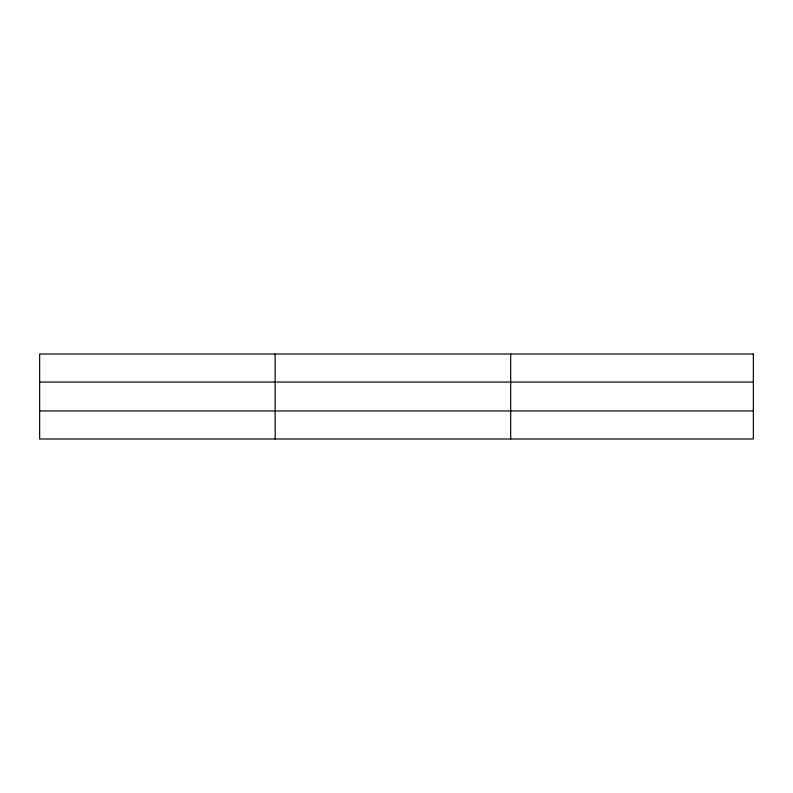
<?xml version="1.0" encoding="UTF-8"?>
<svg xmlns="http://www.w3.org/2000/svg" width="793" height="793" viewBox="0 0 793 793"><rect width="100%" height="100%" fill="white"/><g stroke="black" fill="none" stroke-linecap="round" stroke-linejoin="round"><path stroke-width="1.19" d="M275.171 354.005L275.171 438.995M510.692 354.005L510.692 438.995M39.65 382.048L753.35 382.048M39.65 410.952L753.35 410.952M753.35 354.005L753.35 438.995L39.65 438.995L39.65 354.005L753.35 354.005"/></g></svg>
